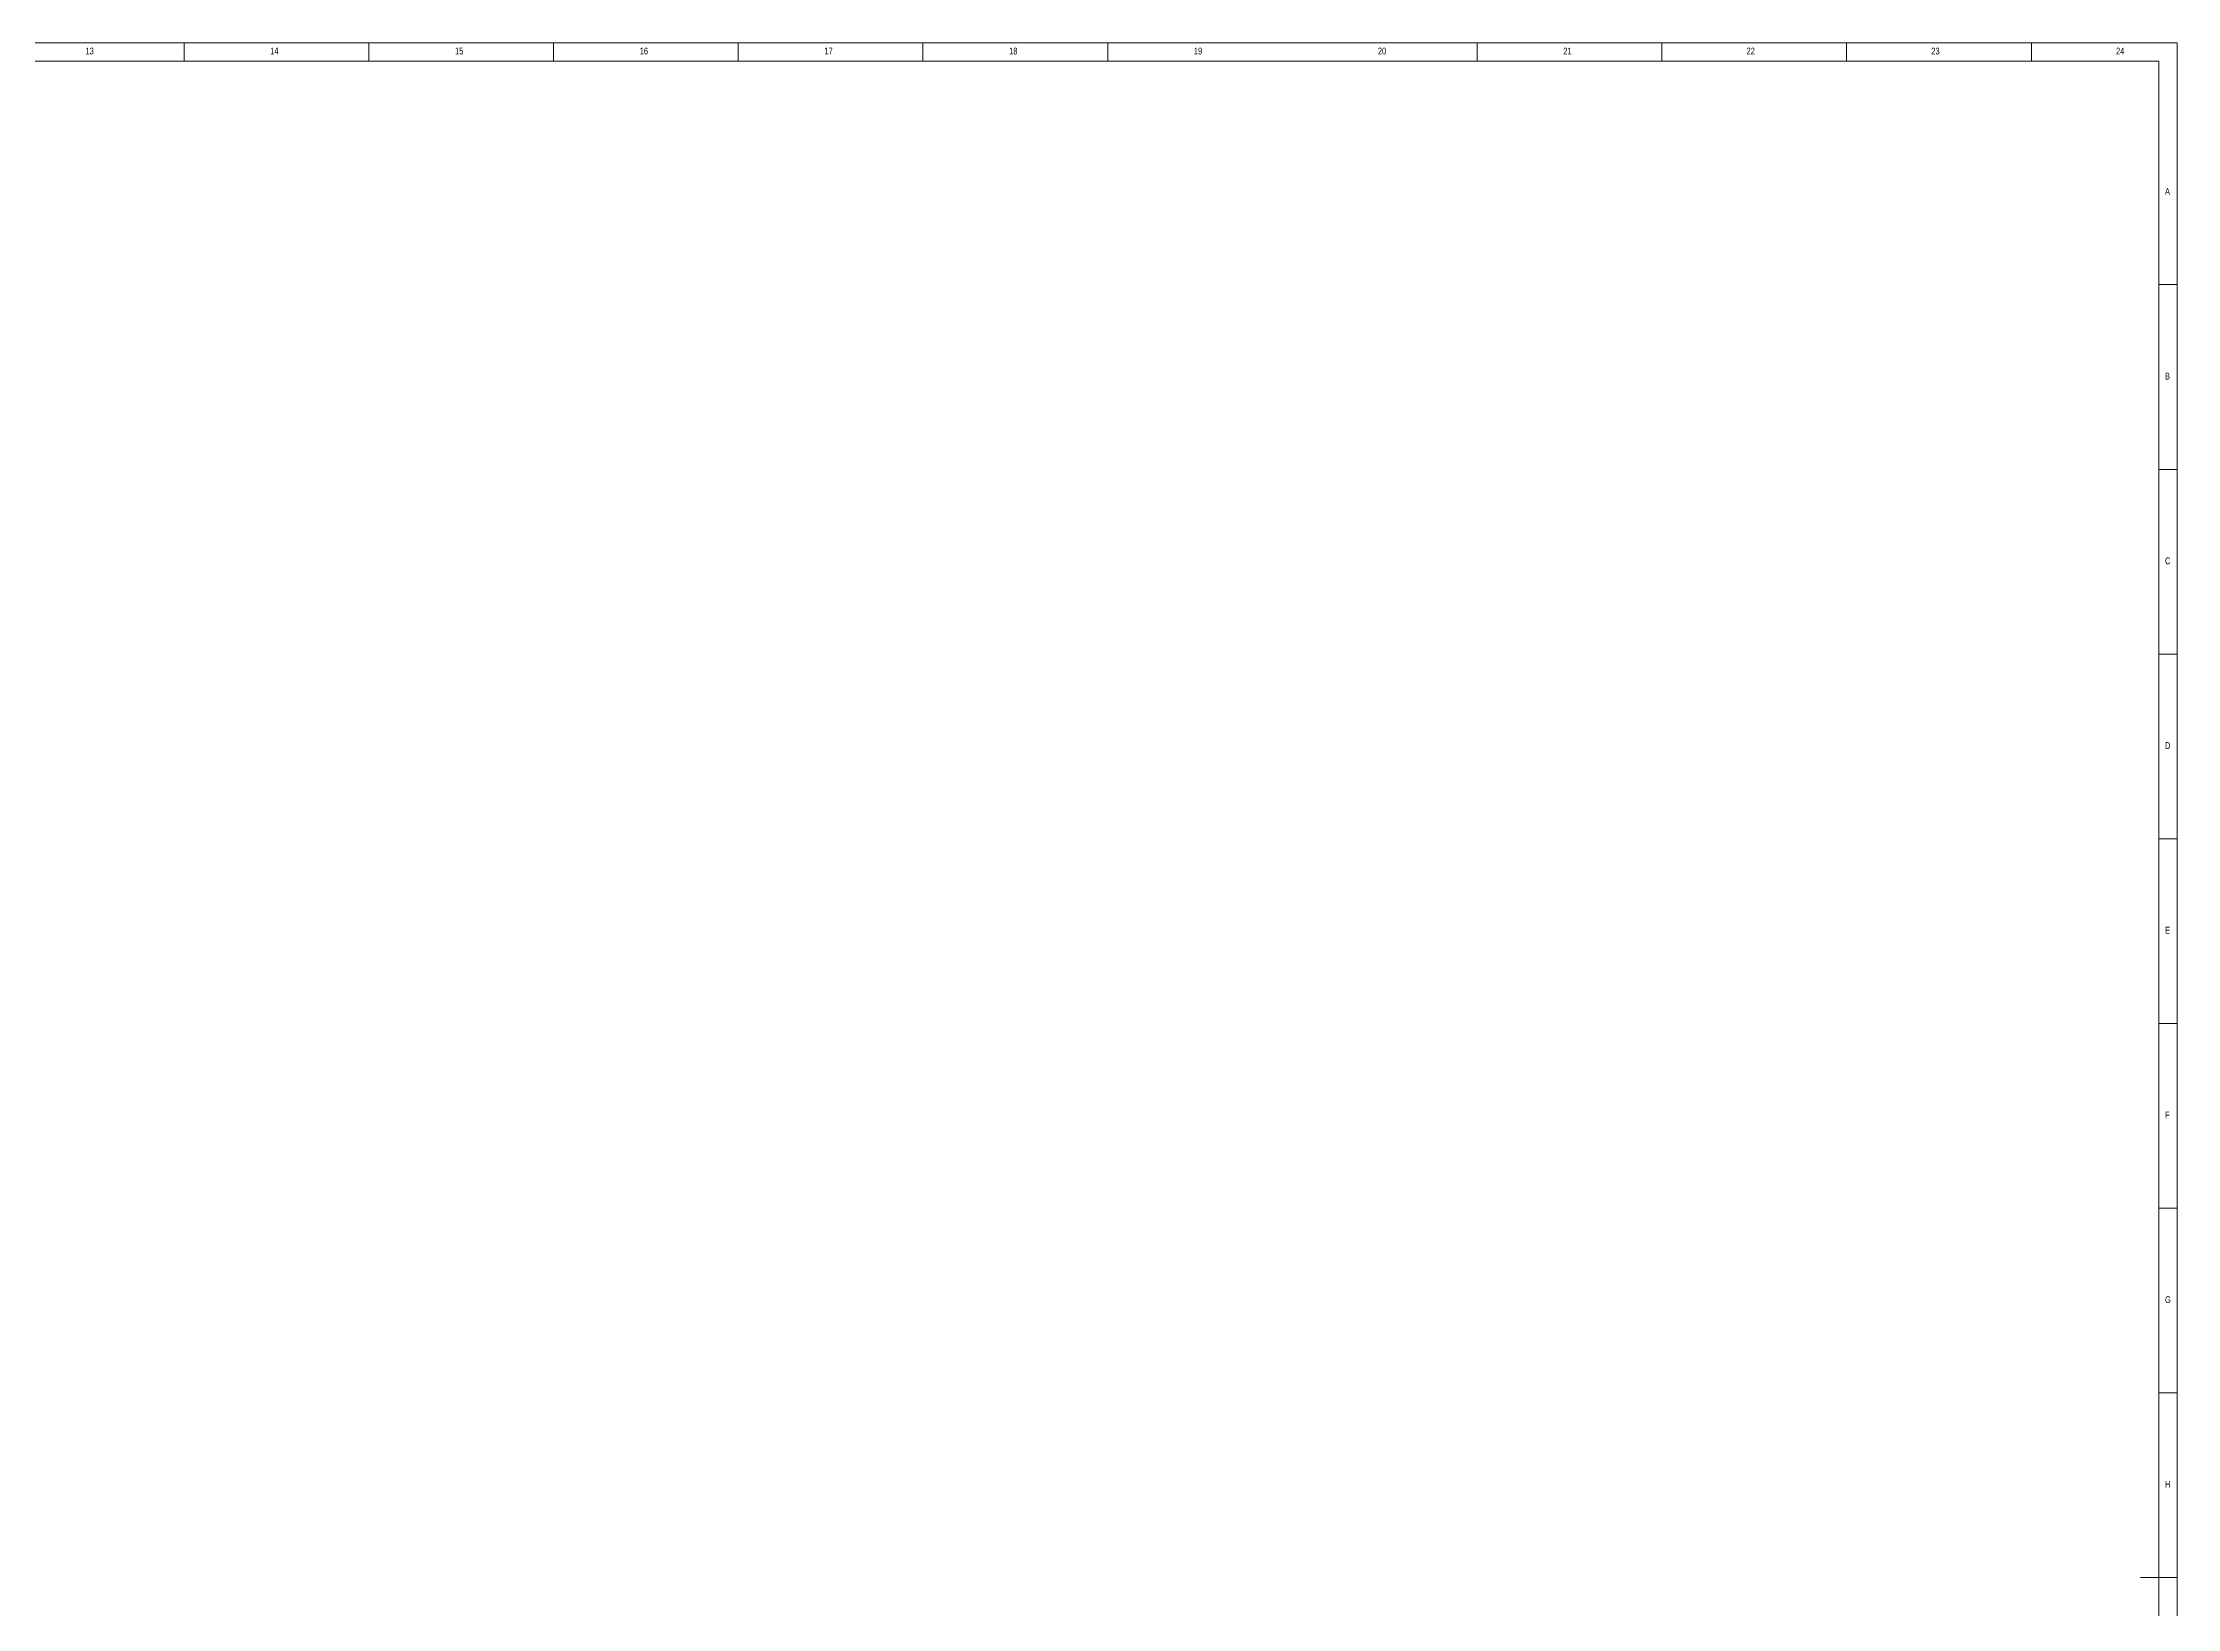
# Model space of a CAD drawing. Header units: millimetres. Extents: x 5 to 1184, y 5 to 836.
# Drawn here: x 606 to 1184, y 412 to 836 of the extents above; entities that cross this region are included whole.
import ezdxf

# ---------------------------------------------------------------- set-up
doc = ezdxf.new("R2010")
doc.units = ezdxf.units.MM
doc.layers.add('OŚ_SYMETRII', color=7, linetype='Continuous')
doc.styles.add('SLDTEXTSTYLE0', font='TXT', dxfattribs={"width": 0.75})

msp = doc.modelspace()

# ---------------------------------------------------------------- linework, layer by layer
at = {"color": 7, "linetype": 'Continuous', "lineweight": 0}
for p, q in [((1184, 836), (5, 836)), ((644.5, 831), (644.5, 836)), ((694.5, 836), (694.5, 831)), ((744.5, 831), (744.5, 836)), ((794.5, 836), (794.5, 831)), ((844.5, 831), (844.5, 836)), ((894.5, 836), (894.5, 831)), ((994.5, 836), (994.5, 831)), ((1094.5, 836), (1094.5, 831)), ((1184, 5), (1184, 836)), ((1179, 831), (10, 831)), ((1179, 10), (1179, 831)), ((1184, 770.5), (1179, 770.5)), ((1179, 720.5), (1184, 720.5)), ((1184, 670.5), (1179, 670.5)), ((1179, 620.5), (1184, 620.5)), ((1184, 570.5), (1179, 570.5)), ((1179, 520.5), (1184, 520.5)), ((1184, 470.5), (1179, 470.5)), ((1184, 420.5), (1174, 420.5))]:
    msp.add_line(p, q, dxfattribs=at)
at = {"layer": 'OŚ_SYMETRII', "color": 7, "lineweight": 0}
for p, q in [((1044.5, 831), (1044.5, 836)), ((1144.5, 831), (1144.5, 836))]:
    msp.add_line(p, q, dxfattribs=at)

# ---------------------------------------------------------------- texts
at = {"color": 7, "linetype": 'Continuous', "lineweight": 0, "attachment_point": 1, "style": 'SLDTEXTSTYLE0'}
for s, insert, char_height in [('13', (617.83, 834.67), 1.852), ('14', (667.83, 834.67), 1.852), ('15', (717.83, 834.67), 1.852), ('16', (767.83, 834.67), 1.852), ('17', (817.83, 834.67), 1.852), ('18', (867.83, 834.67), 1.852), ('19', (917.83, 834.67), 1.852), ('20', (967.62, 834.67), 1.852), ('21', (1017.83, 834.67), 1.852), ('22', (1067.42, 834.67), 1.852), ('23', (1117.42, 834.67), 1.852), ('24', (1167.42, 834.67), 1.852), ('A', (1180.67, 796.67), 1.85), ('B', (1180.67, 746.67), 1.85), ('C', (1180.67, 696.67), 1.85), ('D', (1180.67, 646.67), 1.85), ('E', (1180.67, 596.67), 1.85), ('F', (1180.67, 546.67), 1.85), ('G', (1180.67, 496.67), 1.85), ('H', (1180.67, 446.67), 1.85)]:
    msp.add_mtext(s, dxfattribs=dict(at, insert=insert, char_height=char_height))

doc.saveas('drawing.dxf')
